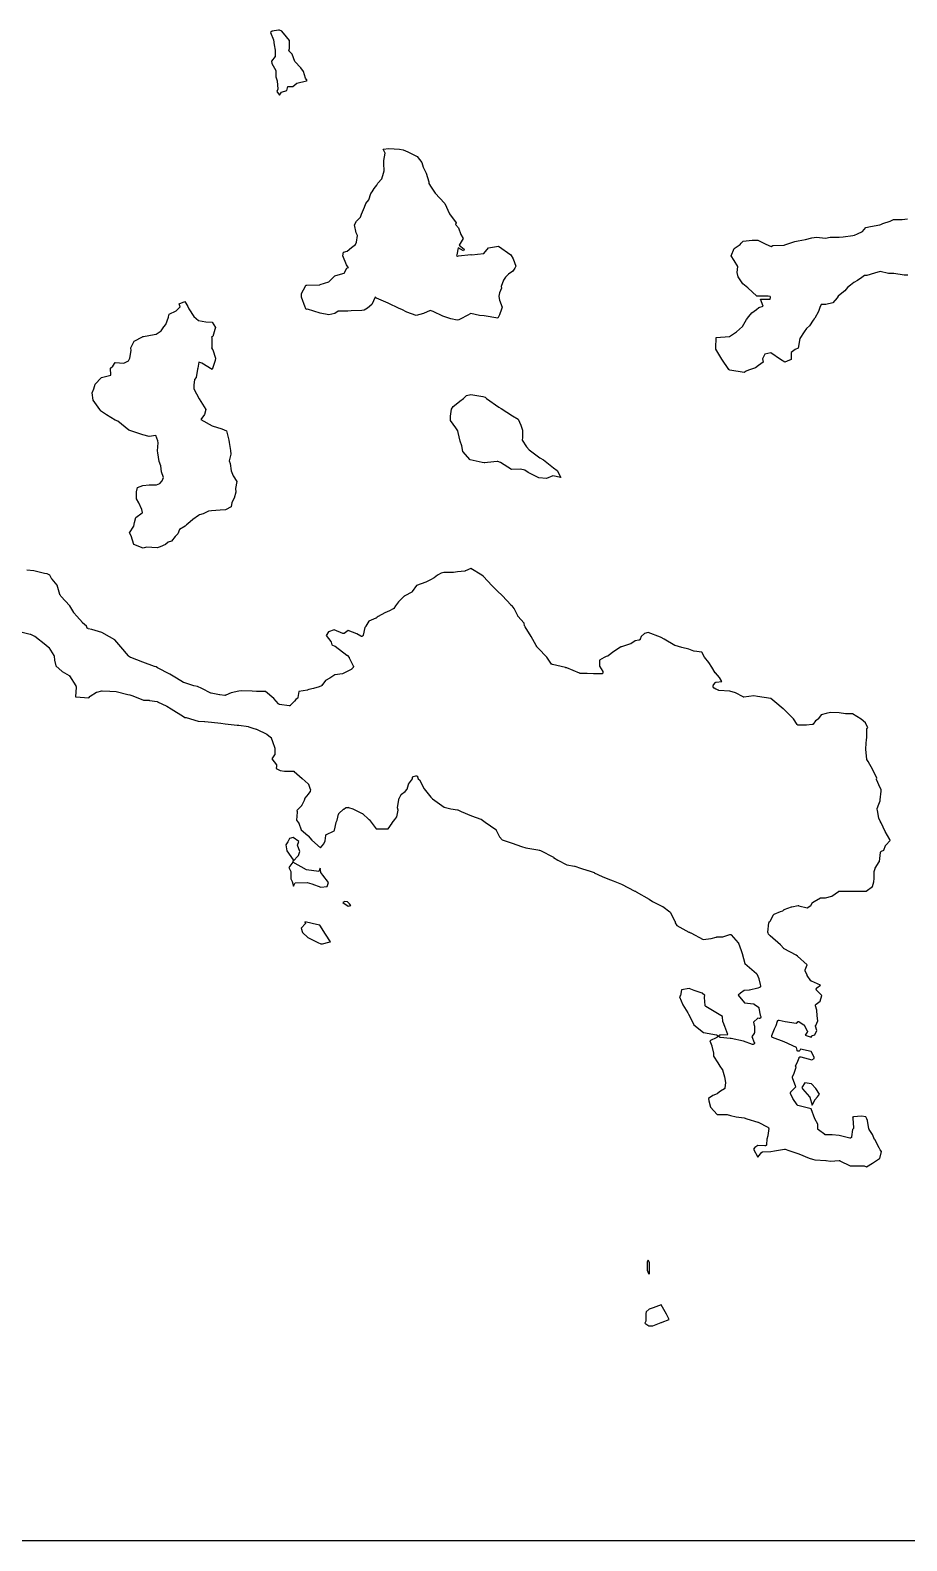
# Model space of a CAD drawing. Header units: millimetres. Extents: x 0 to 600, y 0 to 900.
# Drawn here: x 105.7 to 150.3, y 171 to 247.9 of the extents above; entities that cross this region are included whole.
import ezdxf

# ---------------------------------------------------------------- set-up
doc = ezdxf.new("R2010")
doc.units = ezdxf.units.MM
doc.layers.add('CORTE', color=1, linetype='Continuous')
doc.layers.add('GRABADO', color=5, linetype='Continuous')

msp = doc.modelspace()

# ---------------------------------------------------------------- linework, layer by layer
at = {"layer": 'CORTE'}
for points in [[(119.695, 245.461), (119.583, 245.8), (119.442, 245.987), (119.145, 246.319), (119.004, 246.694), (118.844, 246.856), (118.867, 246.984), (118.867, 247.379), (118.722, 247.574), (118.477, 247.864), (118.363, 247.909), (118.313, 247.905), (117.994, 247.855), (117.901, 247.8), (118.057, 247.423), (118.085, 247.167), (118.138, 246.888), (118.138, 246.567), (117.962, 246.338), (117.978, 246.213), (118.181, 245.856), (118.181, 245.528), (118.251, 245.329), (118.286, 244.899), (118.232, 244.796), (118.37, 244.603), (118.46, 244.75), (118.741, 244.847), (118.783, 245.035), (119.041, 245.035), (119.254, 245.216), (119.739, 245.33), (119.764, 245.342), (119.695, 245.461)], [(119.332, 205.895), (119.402, 206.1), (119.274, 206.41), (119.351, 206.598), (119.055, 206.799), (118.873, 206.75), (118.796, 206.588), (118.687, 206.433), (118.745, 206.132), (119.053, 205.669), (119.042, 205.59), (119.332, 205.895)], [(120.574, 204.881), (120.475, 205.028), (120.431, 205.245), (120.36, 205.084), (119.74, 205.159), (119.036, 205.55), (118.845, 205.284), (118.945, 205.074), (118.945, 204.7), (119.007, 204.561), (119.08, 204.332), (119.156, 204.506), (119.775, 204.519), (120.008, 204.44), (120.467, 204.273), (120.784, 204.315), (120.853, 204.52), (120.574, 204.881)], [(121.932, 203.437), (121.817, 203.527), (121.681, 203.548), (121.587, 203.489), (121.863, 203.312), (121.997, 203.337), (121.932, 203.437)], [(120.699, 201.88), (120.412, 202.343), (120.25, 202.37), (119.746, 202.495), (119.647, 202.519), (119.687, 202.427), (119.461, 202.194), (119.542, 201.963), (119.807, 201.723), (120.309, 201.465), (120.471, 201.388), (120.545, 201.397), (120.875, 201.47), (120.951, 201.5), (120.699, 201.88)], [(145.596, 193.439), (145.601, 193.447), (145.605, 193.452), (145.731, 193.604), (145.838, 193.732), (145.652, 194.032), (145.426, 194.262), (145.085, 194.309), (144.934, 194.079), (144.983, 194.006), (145.338, 193.604), (145.341, 193.6), (145.346, 193.592), (145.35, 193.585), (145.351, 193.58), (145.475, 193.171), (145.596, 193.439)], [(137.196, 185.168), (137.119, 185.284), (137.084, 185.244), (137.076, 185.185), (137.076, 184.776), (137.107, 184.694), (137.153, 184.569), (137.183, 184.606), (137.196, 184.675), (137.196, 185.168)], [(138.052, 182.542), (137.788, 183.021), (137.382, 182.856), (137.165, 182.791), (137.026, 182.665), (137.005, 182.569), (137.005, 182.186), (136.954, 182.079), (137.151, 181.941), (137.363, 181.941), (137.79, 182.107), (137.805, 182.114), (137.837, 182.125), (138.184, 182.266), (138.052, 182.542)]]:
    msp.add_lwpolyline(points, close=True, dxfattribs=at)
for points in [[(105.196, 217.28), (105.682, 217.154), (105.687, 217.152), (105.903, 217.064), (105.907, 217.062), (105.913, 217.059), (105.918, 217.056), (106.477, 216.617), (106.617, 216.495), (106.622, 216.491), (106.626, 216.485), (106.629, 216.481), (106.885, 216.075), (106.888, 216.069), (106.89, 216.064), (106.892, 216.059), (106.894, 216.05), (106.895, 216.045), (106.918, 215.84), (106.981, 215.553), (107.306, 215.259), (107.654, 215.055), (107.659, 215.052), (107.666, 215.046), (107.67, 215.042), (107.674, 215.038), (107.678, 215.033), (107.996, 214.524), (107.998, 214.52), (108.01, 214.494), (108.012, 214.485), (108.014, 214.477), (108.014, 214.47), (108.014, 214.466), (107.991, 213.975), (107.992, 213.962), (107.997, 213.965), (108.007, 213.967), (108.014, 213.969), (108.024, 213.97), (108.64, 213.92), (108.686, 213.937), (108.705, 213.978), (108.707, 213.981), (108.711, 213.989), (108.717, 213.996), (108.721, 213.999), (108.726, 214.004), (108.731, 214.007), (109.051, 214.205), (109.057, 214.208), (109.063, 214.211), (109.069, 214.212), (109.329, 214.27), (109.333, 214.271), (109.341, 214.271), (109.347, 214.271), (109.731, 214.255), (110.047, 214.233), (110.051, 214.233), (110.055, 214.232), (110.65, 214.095), (110.652, 214.094), (110.757, 214.062), (110.903, 214.016), (110.906, 214.015), (111.444, 213.797), (111.737, 213.791), (111.742, 213.79), (112.137, 213.727), (112.142, 213.726), (112.148, 213.724), (112.154, 213.722), (112.636, 213.488), (112.858, 213.35), (113.476, 212.962), (113.479, 212.96), (113.539, 212.914), (113.599, 212.912), (113.606, 212.912), (113.612, 212.91), (113.614, 212.91), (114.22, 212.738), (114.556, 212.714), (114.557, 212.714), (114.905, 212.681), (114.907, 212.681), (115.38, 212.621), (115.606, 212.59), (116.206, 212.519), (116.295, 212.519), (116.3, 212.518), (116.786, 212.45), (116.792, 212.449), (116.798, 212.447), (117.009, 212.365), (117.182, 212.316), (117.188, 212.315), (117.713, 212.067), (117.718, 212.065), (117.724, 212.06), (117.914, 211.911), (117.918, 211.908), (117.921, 211.905), (117.926, 211.9), (117.932, 211.89), (117.935, 211.883), (117.936, 211.88), (118.006, 211.69), (118.006, 211.69), (118.123, 211.353), (118.124, 211.348), (118.126, 211.34), (118.126, 211.333), (118.126, 211.049), (118.126, 211.043), (118.125, 211.039), (118.123, 211.028), (118.119, 211.018), (118.116, 211.014), (118.113, 211.009), (117.972, 210.81), (118.205, 210.503), (118.21, 210.496), (118.214, 210.486), (118.217, 210.478), (118.219, 210.467), (118.22, 210.46), (118.22, 210.456), (118.219, 210.45), (118.218, 210.443), (118.189, 210.325), (118.398, 210.218), (118.61, 210.187), (119.072, 210.187), (119.076, 210.187), (119.085, 210.186), (119.093, 210.183), (119.098, 210.182), (119.106, 210.178), (119.113, 210.173), (119.117, 210.17), (119.52, 209.819), (119.521, 209.818), (119.816, 209.542), (119.82, 209.538), (119.823, 209.534), (119.826, 209.53), (119.831, 209.521), (119.833, 209.516), (119.931, 209.264), (119.932, 209.259), (119.934, 209.249), (119.935, 209.242), (119.935, 209.237), (119.93, 209.162), (119.929, 209.153), (119.925, 209.143), (119.92, 209.131), (119.915, 209.125), (119.822, 209.007), (119.822, 209.007), (119.66, 208.809), (119.624, 208.693), (119.622, 208.688), (119.62, 208.683), (119.477, 208.421), (119.476, 208.419), (119.472, 208.413), (119.467, 208.407), (119.246, 208.175), (119.262, 208.125), (119.264, 208.12), (119.265, 208.113), (119.266, 208.107), (119.266, 208.1), (119.237, 207.693), (119.334, 207.561), (119.336, 207.558), (119.341, 207.55), (119.344, 207.543), (119.464, 207.193), (119.813, 206.904), (119.818, 206.899), (120.008, 206.678), (120.45, 206.274), (120.624, 206.491), (120.69, 206.645), (120.717, 206.908), (120.718, 206.913), (120.719, 206.92), (120.722, 206.927), (120.724, 206.931), (120.727, 206.937), (120.733, 206.945), (120.738, 206.951), (120.742, 206.955), (120.746, 206.958), (120.754, 206.963), (120.759, 206.966), (121.114, 207.123), (121.153, 207.152), (121.163, 207.172), (121.239, 207.567), (121.24, 207.571), (121.242, 207.578), (121.245, 207.584), (121.304, 207.697), (121.371, 207.992), (121.372, 207.997), (121.375, 208.004), (121.379, 208.012), (121.383, 208.019), (121.387, 208.024), (121.391, 208.028), (121.628, 208.251), (121.633, 208.255), (121.728, 208.317), (121.732, 208.32), (121.739, 208.323), (121.747, 208.326), (121.754, 208.328), (121.838, 208.342), (121.847, 208.343), (121.858, 208.342), (121.864, 208.341), (121.869, 208.339), (122.088, 208.264), (122.092, 208.263), (122.574, 208.034), (122.579, 208.032), (122.587, 208.026), (122.591, 208.023), (122.917, 207.724), (122.921, 207.721), (122.923, 207.718), (123.274, 207.251), (123.897, 207.251), (123.9, 207.25), (124.095, 207.544), (124.097, 207.546), (124.23, 207.716), (124.335, 207.866), (124.394, 208.194), (124.372, 208.318), (124.371, 208.325), (124.371, 208.332), (124.371, 208.339), (124.444, 208.731), (124.458, 208.802), (124.459, 208.807), (124.462, 208.817), (124.466, 208.824), (124.562, 208.992), (124.565, 208.997), (124.568, 209.001), (124.573, 209.007), (124.579, 209.012), (124.765, 209.15), (124.866, 209.274), (124.923, 209.503), (124.925, 209.509), (124.928, 209.516), (124.931, 209.522), (124.934, 209.527), (125.131, 209.788), (125.131, 209.85), (125.132, 209.855), (125.132, 209.862), (125.134, 209.868), (125.137, 209.877), (125.141, 209.885), (125.146, 209.893), (125.153, 209.901), (125.157, 209.904), (125.16, 209.907), (125.168, 209.912), (125.175, 209.916), (125.18, 209.918), (125.186, 209.92), (125.305, 209.95), (125.314, 209.951), (125.326, 209.951), (125.336, 209.95), (125.347, 209.946), (125.357, 209.941), (125.366, 209.936), (125.371, 209.931), (125.375, 209.927), (125.38, 209.921), (125.383, 209.916), (125.388, 209.909), (125.391, 209.902), (125.427, 209.801), (125.5, 209.719), (125.502, 209.716), (125.506, 209.71), (125.722, 209.281), (126.072, 208.857), (126.144, 208.772), (126.74, 208.344), (127.089, 208.268), (127.414, 208.222), (127.422, 208.221), (127.43, 208.218), (127.434, 208.216), (127.611, 208.129), (128.125, 207.909), (128.606, 207.742), (128.613, 207.739), (128.619, 207.736), (128.622, 207.734), (128.836, 207.583), (129.369, 207.208), (129.373, 207.204), (129.379, 207.199), (129.384, 207.192), (129.386, 207.189), (129.389, 207.184), (129.55, 206.842), (129.691, 206.691), (130.206, 206.52), (130.208, 206.52), (130.675, 206.344), (130.894, 206.274), (131.512, 206.177), (131.584, 206.168), (131.591, 206.166), (131.601, 206.163), (131.647, 206.138), (132.303, 205.797), (132.307, 205.795), (132.519, 205.645), (132.983, 205.416), (133.371, 205.355), (133.378, 205.353), (133.383, 205.351), (133.678, 205.237), (134.059, 205.129), (134.061, 205.128), (134.378, 205.017), (134.381, 205.016), (134.779, 204.825), (135.071, 204.701), (135.338, 204.605), (135.339, 204.604), (135.767, 204.43), (135.77, 204.429), (136.451, 204.08), (136.465, 204.074), (136.47, 204.071), (136.512, 204.045), (137.167, 203.674), (137.345, 203.554), (137.858, 203.296), (137.863, 203.293), (137.866, 203.291), (138.219, 203.025), (138.224, 203.021), (138.23, 203.014), (138.236, 203.006), (138.239, 203.002), (138.482, 202.553), (138.484, 202.549), (138.487, 202.542), (138.488, 202.536), (138.503, 202.468), (138.573, 202.324), (139.199, 201.99), (139.233, 201.979), (139.237, 201.978), (139.284, 201.957), (139.287, 201.956), (139.92, 201.61), (140.329, 201.663), (140.582, 201.738), (140.587, 201.74), (140.592, 201.74), (140.597, 201.741), (140.925, 201.741), (141.271, 201.871), (141.277, 201.873), (141.281, 201.874), (141.289, 201.875), (141.3, 201.875), (141.314, 201.873), (141.327, 201.867), (141.334, 201.863), (141.339, 201.86), (141.345, 201.855), (141.35, 201.851), (141.708, 201.446), (141.711, 201.442), (141.715, 201.436), (141.719, 201.428), (141.853, 201.056), (141.908, 200.898), (141.909, 200.895), (142.045, 200.384), (142.629, 199.886), (142.633, 199.883), (142.639, 199.876), (142.643, 199.87), (142.647, 199.863), (142.648, 199.86), (142.752, 199.624), (142.755, 199.618), (142.824, 199.323), (142.839, 199.26), (142.841, 199.251), (142.841, 199.238), (142.839, 199.228), (142.836, 199.218), (142.832, 199.211), (142.829, 199.203), (142.82, 199.192), (142.808, 199.183), (142.8, 199.178), (142.795, 199.176), (142.71, 199.14), (142.705, 199.139), (142.273, 199.03), (142.267, 199.029), (142.264, 199.029), (142.013, 199.011), (141.815, 198.888), (141.693, 198.777), (142.027, 198.383), (142.484, 198.335), (142.489, 198.334), (142.496, 198.333), (142.502, 198.331), (142.508, 198.328), (142.516, 198.324), (142.728, 198.164), (142.733, 198.161), (142.74, 198.154), (142.743, 198.149), (142.747, 198.145), (142.751, 198.137), (142.756, 198.125), (142.824, 197.758), (142.851, 197.689), (142.852, 197.683), (142.852, 197.681), (142.854, 197.673), (142.854, 197.664), (142.854, 197.657), (142.852, 197.649), (142.85, 197.643), (142.847, 197.634), (142.841, 197.623), (142.834, 197.616), (142.831, 197.612), (142.826, 197.607), (142.819, 197.603), (142.812, 197.598), (142.804, 197.595), (142.798, 197.594), (142.792, 197.592), (142.784, 197.591), (142.774, 197.591), (142.707, 197.601), (142.481, 197.404), (142.522, 197.235), (142.524, 197.226), (142.524, 196.862), (142.522, 196.851), (142.521, 196.846), (142.519, 196.842), (142.516, 196.835), (142.512, 196.828), (142.509, 196.823), (142.396, 196.68), (142.523, 196.369), (142.524, 196.365), (142.526, 196.356), (142.527, 196.344), (142.527, 196.335), (142.526, 196.328), (142.524, 196.322), (142.521, 196.314), (142.517, 196.306), (142.514, 196.301), (142.51, 196.296), (142.504, 196.289), (142.498, 196.284), (142.492, 196.28), (142.487, 196.277), (142.479, 196.273), (142.471, 196.271), (142.463, 196.269), (142.457, 196.269), (142.449, 196.268), (142.441, 196.27), (142.435, 196.27), (142.429, 196.273), (141.968, 196.431), (141.342, 196.577), (141.301, 196.573), (141.295, 196.573), (141.288, 196.574), (140.8, 196.618), (140.795, 196.618), (140.789, 196.62), (140.781, 196.623), (140.773, 196.626), (140.768, 196.629), (140.763, 196.633), (140.757, 196.638), (140.751, 196.644), (140.746, 196.651), (140.742, 196.657), (140.739, 196.663), (140.735, 196.675), (140.734, 196.688), (140.734, 196.697), (140.734, 196.703), (140.736, 196.712), (140.739, 196.721), (140.741, 196.726), (140.744, 196.731), (140.75, 196.739), (140.756, 196.746), (140.764, 196.754), (140.773, 196.758), (140.778, 196.761), (140.784, 196.763), (140.789, 196.765), (140.798, 196.767), (140.805, 196.767), (141.17, 196.779), (141.022, 197.188), (140.932, 197.409), (140.931, 197.414), (140.929, 197.421), (140.928, 197.426), (140.9, 197.692), (140.561, 197.891), (140.06, 198.198), (140.05, 198.205), (140.042, 198.214), (140.039, 198.218), (140.036, 198.223), (140.032, 198.23), (140.029, 198.238), (140.027, 198.248), (140.026, 198.253), (139.986, 198.663), (139.986, 198.669), (139.987, 198.678), (140.007, 198.757), (139.867, 198.875), (139.465, 199.025), (139.203, 199.123), (138.822, 199.058), (138.759, 198.767), (138.757, 198.761), (138.755, 198.754), (138.752, 198.749), (138.719, 198.689), (138.88, 198.295), (139.135, 197.882), (139.173, 197.813), (139.173, 197.813), (139.278, 197.622), (139.443, 197.263), (139.937, 196.873), (140.592, 196.766), (140.596, 196.765), (140.603, 196.763), (140.611, 196.76), (140.617, 196.756), (140.624, 196.751), (140.633, 196.743), (140.639, 196.735), (140.643, 196.729), (140.647, 196.72), (140.651, 196.709), (140.652, 196.701), (140.652, 196.697), (140.652, 196.688), (140.651, 196.675), (140.647, 196.663), (140.643, 196.655), (140.638, 196.648), (140.633, 196.642), (140.627, 196.636), (140.624, 196.633), (140.617, 196.628), (140.259, 196.459), (140.358, 196.195), (140.359, 196.191), (140.452, 195.83), (140.454, 195.821), (140.454, 195.668), (140.663, 195.326), (140.768, 195.166), (140.892, 194.993), (140.896, 194.989), (140.899, 194.982), (140.902, 194.975), (141, 194.621), (141.001, 194.618), (141.055, 194.328), (141.056, 194.321), (141.056, 194.311), (141.031, 194.068), (141.029, 194.061), (141.027, 194.052), (141.022, 194.042), (141.018, 194.035), (141.013, 194.029), (141.007, 194.023), (141.003, 194.019), (140.998, 194.016), (140.808, 193.893), (140.644, 193.769), (140.637, 193.764), (140.63, 193.761), (140.405, 193.664), (140.19, 193.519), (140.205, 193.4), (140.294, 193.07), (140.633, 192.707), (141.135, 192.707), (141.141, 192.706), (141.149, 192.705), (141.315, 192.654), (141.596, 192.584), (141.999, 192.538), (142.005, 192.537), (142.009, 192.536), (142.013, 192.535), (142.138, 192.487), (142.707, 192.312), (142.712, 192.31), (142.716, 192.308), (143.217, 192.052), (143.221, 192.049), (143.225, 192.047), (143.23, 192.043), (143.238, 192.034), (143.243, 192.027), (143.245, 192.024), (143.248, 192.018), (143.251, 192.01), (143.253, 192.002), (143.255, 191.991), (143.255, 191.983), (143.218, 191.63), (143.217, 191.625), (143.216, 191.621), (143.166, 191.45), (143.142, 191.17), (143.141, 191.167), (143.139, 191.155), (143.136, 191.147), (143.135, 191.145), (143.132, 191.138), (143.124, 191.127), (143.117, 191.12), (143.11, 191.115), (143.104, 191.11), (143.097, 191.107), (143.092, 191.105), (143.084, 191.103), (143.072, 191.101), (143.065, 191.101), (142.703, 191.12), (142.549, 191.027), (142.487, 190.936), (142.699, 190.53), (142.912, 190.778), (142.918, 190.784), (142.927, 190.791), (142.936, 190.796), (142.943, 190.799), (142.949, 190.801), (142.955, 190.802), (142.96, 190.803), (143.37, 190.822), (143.558, 190.857), (143.558, 190.857), (144.064, 190.945), (144.075, 190.946), (144.083, 190.945), (144.091, 190.944), (144.098, 190.941), (144.278, 190.876), (144.794, 190.704), (144.796, 190.703), (145.308, 190.488), (145.483, 190.423), (145.596, 190.4), (146.164, 190.37), (146.169, 190.369), (146.171, 190.369), (146.393, 190.32), (146.845, 190.357), (146.851, 190.358), (146.86, 190.357), (146.866, 190.356), (146.871, 190.355), (146.877, 190.353), (146.882, 190.351), (147.406, 190.089), (148.086, 190.089), (148.091, 190.089), (148.099, 190.087), (148.107, 190.085), (148.111, 190.084), (148.233, 190.031), (148.539, 190.226), (148.889, 190.456), (148.9, 190.466), (148.903, 190.469), (148.986, 190.823), (148.93, 190.897), (148.927, 190.9), (148.925, 190.904), (148.869, 191.006), (148.868, 191.007), (148.647, 191.43), (148.646, 191.432), (148.538, 191.678), (148.366, 191.948), (148.363, 191.953), (148.359, 191.961), (148.357, 191.968), (148.356, 191.972), (148.282, 192.403), (148.251, 192.476), (148.192, 192.577), (147.981, 192.625), (147.562, 192.587), (147.52, 192.572), (147.535, 192.546), (147.537, 192.541), (147.54, 192.535), (147.542, 192.528), (147.543, 192.522), (147.544, 192.517), (147.574, 192.025), (147.574, 192.018), (147.573, 192.012), (147.572, 192.005), (147.57, 191.998), (147.567, 191.991), (147.563, 191.984), (147.559, 191.978), (147.554, 191.972), (147.548, 191.966), (147.544, 191.963), (147.521, 191.946), (147.472, 191.564), (147.471, 191.558), (147.469, 191.551), (147.466, 191.545), (147.462, 191.537), (147.459, 191.532), (147.455, 191.526), (147.448, 191.52), (147.444, 191.516), (147.437, 191.511), (147.431, 191.508), (147.425, 191.505), (147.417, 191.503), (147.409, 191.501), (147.403, 191.501), (147.395, 191.5), (147.387, 191.501), (147.383, 191.502), (146.839, 191.631), (146.481, 191.665), (146.153, 191.665), (146.148, 191.666), (146.142, 191.667), (146.137, 191.668), (146.13, 191.67), (146.123, 191.673), (146.117, 191.676), (146.112, 191.68), (145.783, 191.927), (145.778, 191.931), (145.772, 191.938), (145.767, 191.944), (145.762, 191.951), (145.759, 191.957), (145.757, 191.964), (145.755, 191.971), (145.753, 191.981), (145.753, 192.214), (145.607, 192.476), (145.605, 192.481), (145.409, 192.984), (144.744, 193.167), (144.734, 193.17), (144.726, 193.175), (144.72, 193.18), (144.716, 193.184), (144.711, 193.189), (144.707, 193.193), (144.487, 193.514), (144.484, 193.519), (144.481, 193.524), (144.371, 193.772), (144.369, 193.776), (144.366, 193.787), (144.365, 193.796), (144.364, 193.8), (144.364, 193.807), (144.365, 193.816), (144.367, 193.822), (144.369, 193.831), (144.374, 193.839), (144.376, 193.842), (144.38, 193.848), (144.384, 193.853), (144.634, 194.109), (144.634, 194.109), (144.465, 194.575), (144.463, 194.582), (144.461, 194.593), (144.461, 194.599), (144.461, 194.603), (144.461, 194.61), (144.463, 194.621), (144.467, 194.63), (144.527, 194.757), (144.646, 195.116), (144.634, 195.138), (144.631, 195.143), (144.628, 195.153), (144.626, 195.16), (144.625, 195.168), (144.625, 195.181), (144.626, 195.189), (144.628, 195.196), (144.631, 195.204), (144.633, 195.209), (144.699, 195.33), (144.801, 195.597), (144.803, 195.601), (144.807, 195.609), (144.812, 195.616), (144.816, 195.621), (144.822, 195.626), (144.826, 195.629), (144.833, 195.634), (144.84, 195.637), (144.846, 195.64), (144.852, 195.642), (144.86, 195.643), (144.871, 195.644), (144.876, 195.644), (144.882, 195.643), (144.889, 195.642), (145.453, 195.492), (145.567, 195.553), (145.562, 195.626), (145.412, 195.911), (144.873, 196.033), (144.832, 195.957), (144.829, 195.953), (144.825, 195.947), (144.82, 195.942), (144.815, 195.937), (144.808, 195.932), (144.803, 195.929), (144.798, 195.927), (144.789, 195.923), (144.781, 195.922), (144.776, 195.921), (144.767, 195.92), (144.759, 195.921), (144.753, 195.922), (144.748, 195.923), (144.74, 195.925), (144.732, 195.929), (144.725, 195.933), (144.72, 195.937), (144.716, 195.941), (144.71, 195.947), (144.706, 195.953), (144.703, 195.957), (144.699, 195.965), (144.696, 195.971), (144.695, 195.976), (144.663, 196.117), (144.044, 196.411), (143.455, 196.622), (143.45, 196.624), (143.446, 196.626), (143.438, 196.631), (143.431, 196.637), (143.425, 196.642), (143.418, 196.652), (143.415, 196.659), (143.411, 196.665), (143.409, 196.672), (143.408, 196.679), (143.407, 196.688), (143.407, 196.695), (143.407, 196.701), (143.408, 196.708), (143.41, 196.714), (143.412, 196.72), (143.556, 197.06), (143.64, 197.242), (143.707, 197.461), (143.708, 197.464), (143.71, 197.471), (143.715, 197.479), (143.719, 197.484), (143.725, 197.491), (143.73, 197.495), (143.735, 197.499), (143.742, 197.503), (143.748, 197.506), (143.755, 197.509), (143.766, 197.512), (143.778, 197.512), (143.783, 197.512), (143.789, 197.512), (143.795, 197.51), (144.087, 197.432), (144.658, 197.356), (144.713, 197.413), (144.718, 197.418), (144.726, 197.423), (144.731, 197.427), (144.738, 197.43), (144.745, 197.433), (144.751, 197.434), (144.756, 197.435), (144.767, 197.436), (144.773, 197.436), (144.779, 197.435), (144.79, 197.433), (144.8, 197.429), (144.806, 197.425), (145.041, 197.277), (145.045, 197.274), (145.05, 197.27), (145.056, 197.263), (145.062, 197.256), (145.065, 197.251), (145.215, 196.962), (145.218, 196.955), (145.22, 196.948), (145.222, 196.942), (145.223, 196.935), (145.223, 196.929), (145.223, 196.917), (145.22, 196.905), (145.217, 196.899), (145.215, 196.895), (145.213, 196.891), (145.115, 196.735), (145.422, 196.642), (145.444, 196.689), (145.448, 196.695), (145.452, 196.7), (145.455, 196.704), (145.461, 196.711), (145.467, 196.715), (145.472, 196.719), (145.478, 196.722), (145.484, 196.725), (145.49, 196.727), (145.597, 196.756), (145.709, 196.976), (145.644, 197.194), (145.641, 197.203), (145.641, 197.215), (145.641, 197.224), (145.642, 197.232), (145.644, 197.238), (145.646, 197.243), (145.749, 197.476), (145.727, 197.731), (145.701, 198.011), (145.638, 198.242), (145.637, 198.248), (145.636, 198.256), (145.636, 198.263), (145.637, 198.271), (145.638, 198.279), (145.64, 198.286), (145.644, 198.295), (145.648, 198.301), (145.651, 198.305), (145.656, 198.311), (145.662, 198.317), (145.666, 198.321), (145.875, 198.468), (145.95, 198.763), (145.692, 199.042), (145.687, 199.048), (145.682, 199.057), (145.679, 199.065), (145.677, 199.07), (145.676, 199.077), (145.675, 199.085), (145.675, 199.092), (145.675, 199.098), (145.677, 199.107), (145.679, 199.115), (145.682, 199.122), (145.684, 199.126), (145.688, 199.132), (145.695, 199.141), (145.7, 199.145), (145.703, 199.148), (145.889, 199.288), (145.431, 199.485), (145.426, 199.487), (145.42, 199.491), (145.414, 199.495), (145.408, 199.501), (145.403, 199.506), (145.4, 199.51), (145.216, 199.789), (145.214, 199.794), (145.112, 200.012), (145.11, 200.017), (145.108, 200.022), (145.106, 200.03), (145.106, 200.038), (145.106, 200.045), (145.107, 200.053), (145.109, 200.06), (145.11, 200.065), (145.211, 200.33), (144.718, 200.76), (144.657, 200.812), (144.036, 201.139), (144.03, 201.143), (144.025, 201.147), (144.021, 201.15), (144.017, 201.155), (143.859, 201.345), (143.328, 201.803), (143.326, 201.805), (143.263, 201.869), (143.259, 201.873), (143.252, 201.883), (143.221, 201.957), (143.218, 201.963), (143.216, 201.974), (143.215, 201.98), (143.215, 201.987), (143.215, 201.993), (143.265, 202.455), (143.266, 202.459), (143.271, 202.483), (143.273, 202.491), (143.279, 202.505), (143.284, 202.512), (143.29, 202.521), (143.296, 202.526), (143.301, 202.53), (143.307, 202.533), (143.322, 202.542), (143.494, 202.864), (143.496, 202.869), (143.503, 202.877), (143.512, 202.887), (143.52, 202.893), (143.524, 202.895), (143.529, 202.897), (143.858, 203.034), (143.86, 203.035), (143.975, 203.075), (144.021, 203.119), (144.025, 203.122), (144.034, 203.128), (144.043, 203.133), (144.045, 203.134), (144.421, 203.277), (144.425, 203.279), (144.432, 203.28), (144.759, 203.338), (144.763, 203.338), (144.77, 203.338), (144.779, 203.337), (144.785, 203.336), (145.218, 203.221), (145.404, 203.338), (145.468, 203.468), (145.47, 203.472), (145.475, 203.48), (145.479, 203.485), (145.484, 203.49), (145.49, 203.494), (145.564, 203.549), (145.567, 203.551), (145.883, 203.735), (145.887, 203.737), (145.893, 203.739), (145.901, 203.742), (145.909, 203.743), (145.916, 203.743), (146.147, 203.743), (146.469, 203.822), (146.81, 204.065), (146.815, 204.069), (146.821, 204.071), (146.826, 204.073), (146.833, 204.076), (146.839, 204.077), (146.853, 204.079), (146.858, 204.079), (147.532, 204.079), (147.537, 204.08), (147.543, 204.081), (147.549, 204.082), (148.22, 204.082), (148.528, 204.313), (148.597, 204.55), (148.621, 204.719), (148.621, 205.059), (148.622, 205.064), (148.623, 205.072), (148.669, 205.227), (148.671, 205.231), (148.673, 205.236), (148.676, 205.24), (148.871, 205.561), (148.874, 205.565), (148.879, 205.571), (148.883, 205.576), (148.89, 205.581), (148.89, 205.586), (148.947, 206.049), (148.948, 206.052), (148.95, 206.061), (148.953, 206.069), (148.956, 206.075), (148.961, 206.083), (148.966, 206.088), (148.971, 206.093), (148.977, 206.098), (148.982, 206.101), (148.988, 206.105), (149.106, 206.159), (149.204, 206.398), (149.207, 206.405), (149.212, 206.413), (149.215, 206.417), (149.218, 206.421), (149.43, 206.647), (149.415, 206.705), (149.181, 207.111), (149.179, 207.114), (148.976, 207.55), (148.975, 207.55), (148.934, 207.639), (148.865, 207.783), (148.862, 207.791), (148.861, 207.797), (148.787, 208.176), (148.786, 208.177), (148.775, 208.248), (148.774, 208.254), (148.774, 208.262), (148.775, 208.27), (148.777, 208.28), (148.865, 208.497), (148.932, 208.674), (148.931, 208.715), (148.931, 208.72), (148.97, 209.161), (148.972, 209.226), (148.866, 209.491), (148.752, 209.73), (148.75, 209.735), (148.747, 209.744), (148.746, 209.751), (148.745, 209.758), (148.745, 209.767), (148.746, 209.773), (148.747, 209.778), (148.758, 209.827), (148.56, 210.25), (148.309, 210.67), (148.308, 210.67), (148.251, 210.771), (148.247, 210.778), (148.245, 210.786), (148.243, 210.793), (148.242, 210.801), (148.201, 211.29), (148.194, 211.313), (148.192, 211.322), (148.192, 211.328), (148.192, 211.333), (148.225, 211.818), (148.226, 211.822), (148.227, 211.828), (148.229, 211.835), (148.242, 211.867), (148.242, 212.321), (148.242, 212.325), (148.243, 212.332), (148.245, 212.341), (148.247, 212.347), (148.25, 212.354), (148.254, 212.36), (148.257, 212.364), (148.262, 212.371), (148.292, 212.396), (148.178, 212.643), (147.963, 212.839), (147.525, 213.1), (147.176, 213.1), (147.169, 213.101), (146.843, 213.155), (146.396, 213.171), (146.175, 213.121), (145.92, 213.048), (145.793, 212.858), (145.788, 212.851), (145.78, 212.842), (145.774, 212.838), (145.638, 212.751), (145.522, 212.582), (145.518, 212.577), (145.514, 212.573), (145.51, 212.569), (145.502, 212.563), (145.498, 212.561), (145.49, 212.557), (145.48, 212.554), (145.475, 212.553), (145.471, 212.552), (145.172, 212.525), (145.169, 212.525), (144.764, 212.525), (144.758, 212.525), (144.753, 212.526), (144.746, 212.528), (144.739, 212.53), (144.733, 212.533), (144.723, 212.538), (144.714, 212.547), (144.709, 212.552), (144.706, 212.557), (144.512, 212.852), (144.025, 213.34), (143.994, 213.36), (143.991, 213.362), (143.56, 213.713), (143.56, 213.713), (143.361, 213.877), (143.36, 213.877), (142.678, 213.979), (142.677, 213.979), (142.492, 214.012), (141.996, 213.956), (141.989, 213.955), (141.98, 213.956), (141.975, 213.957), (141.969, 213.958), (141.959, 213.961), (141.573, 214.167), (141.281, 214.256), (140.721, 214.297), (140.716, 214.298), (140.708, 214.299), (140.702, 214.301), (140.571, 214.351), (140.567, 214.353), (140.475, 214.402), (140.468, 214.406), (140.459, 214.414), (140.453, 214.421), (140.45, 214.424), (140.446, 214.431), (140.443, 214.439), (140.44, 214.446), (140.438, 214.454), (140.437, 214.461), (140.437, 214.465), (140.437, 214.536), (140.437, 214.541), (140.438, 214.547), (140.44, 214.556), (140.443, 214.565), (140.447, 214.571), (140.449, 214.575), (140.452, 214.579), (140.542, 214.69), (140.545, 214.693), (140.552, 214.7), (140.563, 214.707), (140.569, 214.71), (140.574, 214.712), (140.582, 214.715), (140.588, 214.716), (140.863, 214.757), (140.746, 214.946), (140.542, 215.19), (140.539, 215.193), (140.355, 215.472), (140.354, 215.474), (140.216, 215.713), (139.995, 215.99), (139.99, 215.995), (139.858, 216.246), (139.466, 216.286), (139.461, 216.286), (139.453, 216.288), (139.448, 216.29), (139.188, 216.396), (138.829, 216.485), (138.828, 216.485), (138.493, 216.581), (138.486, 216.584), (138.481, 216.586), (137.94, 216.899), (137.786, 216.993), (137.746, 217.013), (137.125, 217.247), (136.933, 217.189), (136.76, 217.038), (136.711, 216.9), (136.709, 216.893), (136.701, 216.88), (136.694, 216.872), (136.691, 216.87), (136.686, 216.865), (136.68, 216.861), (136.672, 216.857), (136.665, 216.854), (136.66, 216.852), (136.654, 216.851), (136.46, 216.824), (136.234, 216.674), (136.23, 216.672), (136.225, 216.67), (136.22, 216.667), (135.759, 216.52), (135.754, 216.519), (135.739, 216.516), (135.728, 216.506), (135.725, 216.503), (135.72, 216.498), (135.383, 216.275), (135.087, 216.051), (135.084, 216.049), (135.077, 216.045), (135.071, 216.042), (135.065, 216.04), (135.059, 216.039), (134.987, 216.025), (134.879, 215.97), (134.644, 215.828), (134.644, 215.534), (134.812, 215.252), (134.815, 215.246), (134.818, 215.237), (134.82, 215.231), (134.822, 215.22), (134.822, 215.212), (134.822, 215.205), (134.82, 215.195), (134.817, 215.186), (134.813, 215.178), (134.809, 215.172), (134.807, 215.169), (134.802, 215.162), (134.796, 215.157), (134.79, 215.152), (134.782, 215.147), (134.777, 215.145), (134.769, 215.142), (134.761, 215.14), (134.753, 215.139), (134.748, 215.139), (134.346, 215.139), (134.014, 215.165), (133.652, 215.165), (133.648, 215.166), (133.64, 215.167), (133.633, 215.169), (133.629, 215.17), (132.982, 215.44), (132.95, 215.443), (132.946, 215.444), (132.94, 215.445), (132.934, 215.447), (132.93, 215.448), (132.919, 215.454), (132.246, 215.615), (132.241, 215.617), (132.233, 215.62), (132.226, 215.624), (132.222, 215.626), (132.215, 215.632), (132.207, 215.64), (131.958, 215.988), (131.517, 216.452), (131.517, 216.452), (131.464, 216.51), (131.46, 216.514), (131.457, 216.519), (131.455, 216.523), (131.423, 216.586), (131.177, 217.043), (130.862, 217.528), (130.859, 217.532), (130.84, 217.574), (130.838, 217.58), (130.836, 217.586), (130.807, 217.711), (130.498, 218.078), (130.495, 218.081), (130.489, 218.09), (130.305, 218.469), (130.202, 218.595), (130.138, 218.64), (130.131, 218.645), (130.126, 218.651), (129.709, 219.119), (129.436, 219.358), (129.433, 219.361), (129.175, 219.644), (128.741, 220.092), (128.666, 220.158), (128.093, 220.508), (127.822, 220.381), (127.816, 220.378), (127.807, 220.376), (127.801, 220.375), (127.414, 220.337), (127.209, 220.301), (127.202, 220.3), (127.196, 220.3), (126.72, 220.306), (126.586, 220.265), (126.409, 220.157), (126.236, 220.023), (126.231, 220.02), (126.051, 219.92), (126.048, 219.918), (125.804, 219.809), (125.801, 219.808), (125.343, 219.643), (125.339, 219.642), (125.336, 219.641), (125.119, 219.326), (125.115, 219.322), (125.11, 219.316), (125.105, 219.312), (125.101, 219.308), (125.096, 219.305), (124.741, 219.111), (124.714, 219.086), (124.709, 219.083), (124.702, 219.078), (124.696, 219.075), (124.691, 219.073), (124.667, 219.065), (124.411, 218.805), (124.264, 218.608), (124.182, 218.468), (124.18, 218.465), (124.176, 218.459), (124.165, 218.449), (124.157, 218.444), (124.154, 218.442), (123.963, 218.348), (123.726, 218.238), (123.381, 218.062), (123.336, 218.032), (123.289, 217.982), (123.285, 217.979), (123.28, 217.974), (123.272, 217.969), (123.266, 217.967), (122.916, 217.825), (122.765, 217.565), (122.763, 217.56), (122.759, 217.556), (122.755, 217.551), (122.698, 217.499), (122.615, 217.104), (122.613, 217.096), (122.609, 217.085), (122.604, 217.078), (122.598, 217.07), (122.593, 217.065), (122.589, 217.062), (122.583, 217.057), (122.576, 217.053), (122.569, 217.05), (122.562, 217.048), (122.556, 217.046), (122.547, 217.045), (122.539, 217.045), (122.533, 217.045), (122.526, 217.046), (122.518, 217.049), (122.513, 217.05), (122.508, 217.053), (122.301, 217.171), (121.858, 217.345), (121.652, 217.198), (121.647, 217.195), (121.642, 217.192), (121.635, 217.189), (121.627, 217.187), (121.621, 217.186), (121.614, 217.185), (121.607, 217.185), (121.6, 217.186), (121.593, 217.187), (121.585, 217.189), (121.58, 217.192), (121.15, 217.386), (120.863, 217.275), (120.733, 217.085), (120.976, 216.782), (120.979, 216.778), (120.981, 216.773), (120.985, 216.765), (120.988, 216.758), (121.028, 216.614), (121.184, 216.549), (121.188, 216.547), (121.192, 216.545), (121.196, 216.542), (121.79, 216.095), (121.795, 216.091), (121.8, 216.086), (121.905, 215.966), (121.908, 215.962), (121.91, 215.959), (121.913, 215.954), (122.116, 215.547), (122.119, 215.541), (122.122, 215.533), (122.124, 215.524), (122.124, 215.513), (122.124, 215.506), (122.123, 215.496), (122.12, 215.487), (122.119, 215.484), (122.116, 215.478), (122.112, 215.472), (122.109, 215.467), (122.026, 215.369), (122.022, 215.365), (122.019, 215.363), (122.014, 215.359), (122.009, 215.355), (121.883, 215.286), (121.881, 215.284), (121.576, 215.146), (121.571, 215.145), (121.566, 215.143), (121.561, 215.142), (121.179, 215.084), (121.074, 215.019), (121.074, 215.019), (120.918, 214.926), (120.696, 214.793), (120.518, 214.554), (120.515, 214.551), (120.511, 214.547), (120.504, 214.541), (120.496, 214.536), (120.493, 214.534), (120.39, 214.479), (120.384, 214.476), (120.376, 214.474), (120.088, 214.395), (119.854, 214.349), (119.801, 214.317), (119.795, 214.314), (119.791, 214.312), (119.782, 214.309), (119.343, 214.245), (119.293, 213.931), (119.29, 213.92), (119.286, 213.91), (119.282, 213.904), (119.278, 213.898), (119.272, 213.892), (119.267, 213.887), (119.263, 213.884), (119.192, 213.836), (119.128, 213.752), (119.126, 213.748), (118.914, 213.526), (118.911, 213.524), (118.904, 213.518), (118.896, 213.513), (118.891, 213.511), (118.885, 213.508), (118.877, 213.506), (118.872, 213.505), (118.865, 213.504), (118.856, 213.504), (118.85, 213.505), (118.362, 213.579), (118.357, 213.58), (118.349, 213.582), (118.339, 213.587), (118.334, 213.59), (118.329, 213.594), (118.321, 213.6), (118.318, 213.604), (118.081, 213.891), (117.654, 214.237), (117.191, 214.237), (117.186, 214.237), (116.98, 214.261), (116.452, 214.272), (116.301, 214.263), (115.909, 214.178), (115.628, 214.048), (115.621, 214.045), (115.608, 214.041), (115.596, 214.04), (115.589, 214.041), (115.321, 214.07), (115.318, 214.07), (114.886, 214.155), (114.881, 214.156), (114.875, 214.158), (114.87, 214.16), (114.408, 214.399), (114.185, 214.488), (114.01, 214.529), (114.008, 214.53), (113.489, 214.698), (113.484, 214.699), (113.478, 214.702), (113.474, 214.704), (113.125, 214.926), (112.782, 215.123), (112.159, 215.448), (112.155, 215.451), (112.092, 215.495), (112.006, 215.515), (112.001, 215.516), (111.403, 215.733), (110.792, 215.967), (110.787, 215.969), (110.781, 215.972), (110.777, 215.975), (110.686, 216.044), (110.682, 216.049), (110.678, 216.052), (110.288, 216.511), (109.992, 216.874), (109.72, 217.015), (109.72, 217.015), (109.316, 217.238), (108.807, 217.4), (108.634, 217.436), (108.629, 217.437), (108.622, 217.44), (108.616, 217.443), (108.61, 217.446), (108.604, 217.45), (108.598, 217.456), (108.59, 217.465), (108.586, 217.471), (108.536, 217.558), (108.343, 217.743), (108.341, 217.746), (108.058, 218.078), (107.9, 218.251), (107.896, 218.256), (107.892, 218.262), (107.694, 218.605), (107.245, 219.094), (107.241, 219.098), (107.219, 219.131), (107.199, 219.16), (107.195, 219.167), (107.192, 219.173), (107.191, 219.177), (107.051, 219.659), (106.793, 219.957), (106.791, 219.96), (106.788, 219.964), (106.671, 220.164), (106.543, 220.239), (106.413, 220.253), (106.409, 220.253), (105.86, 220.378), (105.502, 220.418)], [(223.948, 171), (154.939, 171), (154.939, 171), (154.829, 171), (153.612, 171), (153.612, 171), (114.489, 171), (114.488, 171), (114.035, 171), (112.762, 171), (112.762, 171), (110.627, 171), (108.997, 171), (106.182, 171), (106.132, 171), (105.063, 171)]]:
    msp.add_lwpolyline(points, dxfattribs=at)
at = {"layer": 'GRABADO'}
for points in [[(122.549, 233.635), (122.012, 233.614), (121.849, 233.611), (121.355, 233.603), (121.184, 233.481), (120.881, 233.417), (120.44, 233.497), (119.796, 233.708), (119.725, 233.687), (119.679, 233.778), (119.666, 233.803), (119.483, 234.323), (119.49, 234.504), (119.692, 234.884), (119.703, 234.925), (119.757, 234.933), (120.409, 234.951), (120.426, 234.963), (120.873, 235.104), (121.101, 235.323), (121.18, 235.396), (121.353, 235.451), (121.657, 235.547), (121.795, 235.795), (121.867, 235.823), (121.833, 235.86), (121.779, 235.971), (121.586, 236.414), (121.612, 236.61), (121.811, 236.667), (122.019, 236.843), (122.231, 236.996), (122.275, 237.114), (122.34, 237.459), (122.267, 237.599), (122.186, 238.005), (122.282, 238.188), (122.478, 238.386), (122.524, 238.498), (122.534, 238.54), (122.692, 238.902), (122.754, 239.078), (122.917, 239.267), (123.019, 239.595), (123.074, 239.676), (123.175, 239.856), (123.319, 240.018), (123.372, 240.127), (123.564, 240.348), (123.648, 240.632), (123.691, 240.744), (123.68, 241.125), (123.664, 241.279), (123.742, 241.644), (123.645, 241.846), (123.928, 241.879), (124.464, 241.857), (124.648, 241.81), (124.893, 241.722), (125.37, 241.484), (125.606, 241.165), (125.674, 240.944), (125.824, 240.635), (125.961, 240.194), (125.964, 240.108), (126.078, 239.923), (126.284, 239.608), (126.757, 239.098), (126.769, 239.091), (127.011, 238.555), (127.358, 238.105), (127.326, 238.01), (127.47, 237.844), (127.59, 237.503), (127.711, 237.306), (127.504, 236.965), (127.766, 236.753), (127.719, 236.683), (127.458, 236.827), (127.387, 236.464), (127.372, 236.44), (127.417, 236.4), (127.478, 236.428), (128.104, 236.481), (128.142, 236.472), (128.44, 236.5), (128.754, 236.534), (128.763, 236.532), (128.998, 236.832), (129.505, 236.914), (130.135, 236.477), (130.25, 236.273), (130.391, 235.901), (130.345, 235.793), (130.236, 235.638), (130.02, 235.48), (129.86, 235.33), (129.76, 235.19), (129.645, 234.852), (129.661, 234.777), (129.559, 234.541), (129.519, 234.36), (129.519, 234.344), (129.559, 234.168), (129.696, 233.809), (129.652, 233.712), (129.557, 233.419), (129.473, 233.249), (128.782, 233.36), (128.547, 233.39), (128.107, 233.48), (127.906, 233.391), (127.593, 233.222), (127.493, 233.169), (127.404, 233.151), (127.077, 233.216), (126.68, 233.357), (126.186, 233.592), (126.022, 233.633), (125.692, 233.479), (125.316, 233.39), (124.843, 233.556), (124.595, 233.692), (124.453, 233.742), (123.9, 234.018), (123.298, 234.271), (123.237, 234.333), (123.234, 234.312), (123.058, 233.946), (122.848, 233.75), (122.68, 233.654), (122.549, 233.635)], [(111.145, 224.621), (111.41, 224.736), (111.733, 224.768), (112.107, 224.754), (112.271, 224.838), (112.387, 224.966), (112.469, 225.131), (112.367, 225.43), (112.334, 225.737), (112.249, 225.948), (112.172, 226.386), (112.149, 226.488), (112.195, 226.901), (112.177, 226.994), (112.074, 227.27), (111.735, 227.228), (111.408, 227.31), (110.96, 227.466), (110.699, 227.546), (110.136, 227.996), (110.005, 228.052), (109.557, 228.33), (109.3, 228.501), (109.266, 228.53), (109.214, 228.592), (108.887, 229.078), (108.832, 229.443), (108.914, 229.655), (108.993, 229.884), (109.291, 230.204), (109.295, 230.208), (109.31, 230.221), (109.782, 230.346), (109.773, 230.71), (109.885, 230.799), (110, 230.986), (110.449, 230.953), (110.681, 231.081), (110.735, 231.169), (110.741, 231.21), (110.815, 231.603), (110.794, 231.731), (110.962, 232.085), (111.395, 232.298), (111.41, 232.306), (111.446, 232.316), (111.989, 232.409), (112.095, 232.426), (112.35, 232.607), (112.484, 232.809), (112.577, 232.933), (112.713, 233.298), (112.711, 233.321), (112.758, 233.448), (113.1, 233.626), (113.307, 233.831), (113.252, 233.979), (113.543, 234.09), (113.699, 233.845), (113.745, 233.722), (114.006, 233.338), (114.241, 233.127), (114.613, 233.065), (114.946, 233.04), (115.108, 232.772), (115.066, 232.67), (114.964, 232.315), (114.903, 232.291), (114.92, 232.265), (114.92, 231.733), (114.904, 231.716), (114.969, 231.634), (115.11, 231.204), (115.095, 231.09), (114.944, 230.628), (114.414, 230.949), (114.266, 231.014), (114.215, 230.699), (114.191, 230.652), (114.131, 230.23), (114.032, 230.119), (113.997, 229.839), (113.997, 229.648), (114.271, 229.148), (114.273, 229.145), (114.62, 228.595), (114.546, 228.346), (114.357, 228.085), (114.932, 227.773), (115.432, 227.608), (115.659, 227.504), (115.792, 227.029), (115.803, 226.925), (115.866, 226.502), (115.887, 226.326), (115.798, 225.976), (115.851, 225.853), (115.902, 225.467), (116.01, 225.221), (116.199, 224.94), (116.129, 224.576), (116.146, 224.393), (116.05, 224.084), (115.939, 223.855), (115.904, 223.65), (115.619, 223.484), (115.352, 223.468), (114.909, 223.433), (114.746, 223.415), (114.485, 223.285), (114.3, 223.236), (114.247, 223.206), (113.951, 223.001), (113.699, 222.776), (113.635, 222.72), (113.556, 222.654), (113.274, 222.485), (113.199, 222.268), (113.052, 222.124), (112.862, 221.901), (112.695, 221.844), (112.57, 221.722), (112.288, 221.613), (112.134, 221.558), (111.596, 221.592), (111.425, 221.544), (110.952, 221.73), (110.809, 222.171), (110.724, 222.311), (110.945, 222.65), (110.985, 222.85), (111.06, 223.107), (111.379, 223.339), (111.4, 223.362), (111.359, 223.501), (111.199, 223.845), (111.093, 224.057), (111.093, 224.41), (111.145, 224.621)], [(130.845, 225.511), (130.618, 225.56), (130.161, 225.545), (129.604, 225.902), (129.481, 225.951), (129.437, 225.942), (128.944, 225.895), (128.816, 225.875), (128.781, 225.881), (128.68, 225.895), (128.057, 226.027), (127.698, 226.46), (127.648, 226.756), (127.554, 226.993), (127.463, 227.421), (127.439, 227.507), (127.342, 227.661), (127.065, 228.036), (127.065, 228.264), (127.113, 228.61), (127.2, 228.744), (127.356, 228.874), (127.542, 229.026), (127.724, 229.163), (127.878, 229.314), (128.097, 229.357), (128.706, 229.258), (128.83, 229.218), (128.892, 229.166), (129.53, 228.721), (129.639, 228.646), (130.221, 228.283), (130.508, 228.112), (130.641, 227.795), (130.736, 227.551), (130.727, 227.177), (130.705, 227.033), (130.935, 226.693), (131.072, 226.548), (131.613, 226.141), (131.792, 226.031), (132.311, 225.628), (132.486, 225.496), (132.678, 225.134), (132.273, 225.228), (131.956, 225.09), (131.551, 225.122), (131.022, 225.382), (130.845, 225.511)]]:
    msp.add_lwpolyline(points, close=True, dxfattribs=at)
msp.add_lwpolyline([(150.332, 235.436), (150.143, 235.436), (149.623, 235.514), (149.342, 235.514), (148.934, 235.616), (148.642, 235.543), (148.254, 235.428), (148.122, 235.416), (147.994, 235.319), (147.779, 235.168), (147.587, 235.072), (147.42, 234.93), (147.264, 234.804), (147.128, 234.634), (146.899, 234.455), (146.797, 234.367), (146.743, 234.288), (146.517, 234.027), (146.164, 233.94), (145.921, 233.948), (145.849, 233.785), (145.786, 233.589), (145.596, 233.245), (145.565, 233.21), (145.524, 233.148), (145.326, 232.864), (145.184, 232.718), (145.066, 232.545), (144.84, 232.214), (144.759, 231.724), (144.596, 231.655), (144.403, 231.493), (144.403, 231.145), (144.187, 231.066), (144.187, 231.066), (144.071, 231.004), (143.851, 231.135), (143.362, 231.49), (143.056, 231.414), (142.941, 231.185), (142.965, 231.013), (142.729, 230.832), (142.575, 230.715), (142.219, 230.604), (142.104, 230.554), (142.011, 230.475), (141.274, 230.599), (141.247, 230.614), (141.236, 230.627), (141.232, 230.631), (140.863, 231.157), (140.566, 231.665), (140.557, 231.715), (140.586, 232.27), (141.268, 232.317), (141.609, 232.555), (141.93, 232.816), (142.132, 233.172), (142.242, 233.334), (142.403, 233.518), (142.637, 233.684), (142.759, 233.793), (142.968, 233.859), (142.841, 234.21), (143.323, 234.21), (143.352, 234.302), (143.35, 234.311), (143.328, 234.358), (143.222, 234.373), (142.654, 234.373), (142.187, 234.8), (141.933, 235.002), (141.708, 235.348), (141.644, 235.576), (141.681, 235.886), (141.498, 236.184), (141.349, 236.416), (141.493, 236.802), (141.798, 237.004), (141.847, 237.066), (141.956, 237.164), (142.412, 237.224), (142.702, 237.224), (143.105, 237.016), (143.376, 236.894), (143.468, 236.941), (144.041, 236.956), (144.071, 236.986), (144.183, 237.02), (144.58, 237.145), (144.751, 237.19), (145.135, 237.256), (145.447, 237.332), (145.693, 237.372), (146.151, 237.315), (146.375, 237.374), (146.848, 237.374), (147.049, 237.391), (147.534, 237.454), (147.622, 237.468), (147.765, 237.539), (148.024, 237.66), (148.2, 237.861), (148.433, 237.911), (148.911, 237.994), (148.961, 238.018), (149.064, 238.064), (149.442, 238.182), (149.611, 238.271), (150.051, 238.271), (150.315, 238.297)], dxfattribs=at)

doc.saveas('drawing.dxf')
